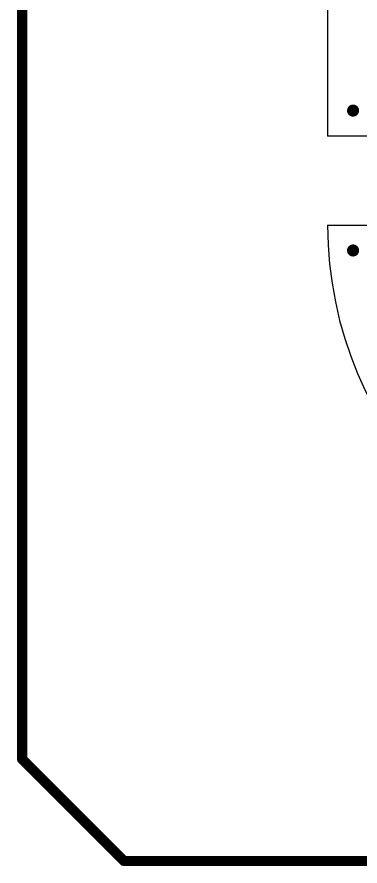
# Model space of a CAD drawing. Extents: x -1.81 to 1.71, y -2.71 to 1.61.
# Drawn here: x -1.81 to -1.136, y -2.71 to -1.041 of the extents above; entities that cross this region are included whole.
import ezdxf

# ---------------------------------------------------------------- set-up
doc = ezdxf.new("R2010")
doc.units = 0
for name, color, linetype in [('16', 175, 'CONTINUOUS'), ('18', 82, 'CONTINUOUS'), ('20', 30, 'CONTINUOUS')]:
    doc.layers.add(name, color=color, linetype=linetype)

# ---------------------------------------------------------------- blocks, each defined once
blk = doc.blocks.new('ROUNDV')
at = {"const_width": 0.5}
blk.add_lwpolyline([(0, -0.25, 1), (0, 0.25, 1), (0, -0.25)], format="xyb", dxfattribs=at)

msp = doc.modelspace()

# ---------------------------------------------------------------- linework, layer by layer
at = {"layer": '16', "const_width": 0.02}
for points in [[(-1.8, -2.5), (-1.8, 1.5)], [(-1.6, -2.7), (-1.8, -2.5)], [(1.5, -2.7), (-1.6, -2.7)]]:
    msp.add_lwpolyline(points, dxfattribs=at)
at = {"layer": '16', "const_width": 0.01}
for points in [[(-1.796464, -2.496464, 1), (-1.803536, -2.503536)], [(-1.805, -2.5, 1), (-1.795, -2.5)], [(-1.6, -2.695, 1), (-1.6, -2.705)], [(-1.603536, -2.703536, 1), (-1.596464, -2.696464)]]:
    msp.add_lwpolyline(points, format="xyb", dxfattribs=at)
at = {"layer": '20'}
for p, q in [((-1.2, -0.05), (-1.2, -1.275)), ((-0.975, -1.275), (-1.2, -1.275)), ((-1.2, -1.45), (-0.975, -1.45))]:
    msp.add_line(p, q, dxfattribs=at)
msp.add_arc((-0.45, -1.45), 0.75, 180, 270, dxfattribs=at)

# ---------------------------------------------------------------- block references
at = {"layer": '18', "xscale": 0.02378, "yscale": 0.02378}
for p in [(-1.15, -1.225), (-1.15, -1.5)]:
    msp.add_blockref('ROUNDV', p, dxfattribs=at)

doc.saveas('drawing.dxf')
